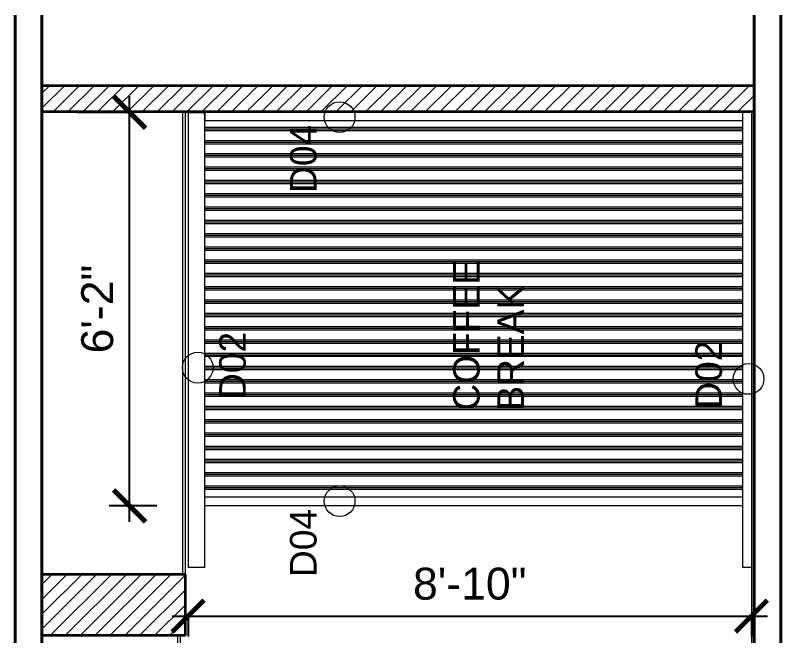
# Model space of a CAD drawing. Extents: x 65572 to 72871, y 30718 to 33858.
# Drawn here: x 65571.5 to 65715.5, y 32337.5 to 32454.1 of the extents above; entities that cross this region are included whole.
import ezdxf

# ---------------------------------------------------------------- set-up
doc = ezdxf.new("R2010")
doc.units = 0
doc.header["$LTSCALE"] = 0.5
doc.header["$MEASUREMENT"] = 0
doc.layers.get('0').update_dxf_attribs({"color": 20, "linetype": 'CONTINUOUS'})
doc.layers.get('DEFPOINTS').update_dxf_attribs({"linetype": 'CONTINUOUS', "lineweight": 5})
for name, color, linetype, lineweight in [('Annotations', 40, 'CONTINUOUS', 5), ('Framing', 142, 'CONTINUOUS', 13), ('Hatches', 8, 'CONTINUOUS', 5), ('Structure', 7, 'CONTINUOUS', 40), ('Viewed', 150, 'CONTINUOUS', 9), ('Walls', 7, 'CONTINUOUS', 35)]:
    doc.layers.add(name, color=color, linetype=linetype, lineweight=lineweight)
doc.styles.get("Standard").update_dxf_attribs({"font": 'arial.ttf'})
doc.dimstyles.new('ARCH', dxfattribs={"dimscale": 96, "dimtxt": 0.0625, "dimasz": 0.0625, "dimexe": 0.04, "dimexo": 0.09375, "dimgap": 0.03125, "dimtad": 1, "dimdec": 0, "dimrnd": 0.0625, "dimzin": 3, "dimdsep": 46, "dimlunit": 4, "dimtxsty": 'Standard', "dimblk1": 'ARCHTICK', "dimblk2": 'ARCHTICK', "dimsah": 1, "dimcen": 0, "dimdle": 0.03125, "dimclrd": 256, "dimclre": 256, "dimclrt": 256, "dimazin": 0, "dimtfac": 1, "dimtdec": 0, "dimtmove": 2, "dimatfit": 3, "dimldrblk": 'OBLIQUE', "dimfxl": 0.3, "dimfxlon": 1, "dimfrac": 2, "dimarcsym": 0})
pattern_1 = [(45, (66541.2645, 32203.0825), (1.3999283, -1.3999283), [])]

# ---------------------------------------------------------------- blocks, each defined once
blk = doc.blocks.new('_ArchTick')
at = {"const_width": 0.15}
blk.add_lwpolyline([(-0.5, -0.5), (0.5, 0.5)], dxfattribs=at)
blk = doc.blocks.new('*D242')
at = {"layer": 'Annotations', "lineweight": -2}
for p, q in [((65593.02, 32358.86), (65593.02, 32438.91)), ((65595.02, 32435.91), (65589.18, 32435.91)), ((65598.16, 32361.86), (65589.18, 32361.86))]:
    blk.add_line(p, q, dxfattribs=at)
at = {"layer": 'DEFPOINTS', "color": 0}
for p in [(65593.02, 32435.91), (65604.02, 32435.91), (65607.16, 32361.86)]:
    blk.add_point(p, dxfattribs=at)
at = {"layer": 'Annotations', "lineweight": -2, "xscale": 6, "yscale": 6, "zscale": 6}
for p, rotation in [((65593.02, 32435.91), 90), ((65593.02, 32361.86), 270)]:
    blk.add_blockref('_ArchTick', p, dxfattribs=dict(at, rotation=rotation))
at = {"layer": 'Annotations', "insert": (65586.96, 32398.89), "char_height": 6, "attachment_point": 5, "rotation": 90}
blk.add_mtext('6\'-2"', dxfattribs=at)
blk = doc.blocks.new('_Oblique')
at = {"lineweight": -2}
blk.add_line((-0.5, -0.5), (0.5, 0.5), dxfattribs=at)
blk = doc.blocks.new('*D243')
at = {"layer": 'Annotations', "lineweight": -2}
for p, q in [((65604.02, 32341.31), (65604.02, 32337.3)), ((65710, 32341.31), (65710, 32337.3)), ((65601.02, 32341.14), (65713, 32341.14))]:
    blk.add_line(p, q, dxfattribs=at)
at = {"layer": 'DEFPOINTS', "color": 0}
for p in [(65604.02, 32350.31), (65710, 32350.31), (65710, 32341.14)]:
    blk.add_point(p, dxfattribs=at)
at = {"layer": 'Annotations', "lineweight": -2, "xscale": 6, "yscale": 6, "zscale": 6, "rotation": 180}
blk.add_blockref('_ArchTick', (65604.02, 32341.14), dxfattribs=at)
at = {"layer": 'Annotations', "lineweight": -2, "xscale": 6, "yscale": 6, "zscale": 6}
blk.add_blockref('_ArchTick', (65710, 32341.14), dxfattribs=at)
at = {"layer": 'Annotations', "insert": (65657.01, 32347.2), "char_height": 6, "attachment_point": 5}
blk.add_mtext('8\'-10"', dxfattribs=at)

msp = doc.modelspace()

# ---------------------------------------------------------------- hatches: boundary and pattern name
at = {"layer": 'Hatches', "linetype": 'ByBlock'}
h = msp.add_hatch(dxfattribs=at)
h.set_pattern_fill('ANSI31', color=256, scale=15.838381, angle=180, style=0)
h.set_pattern_definition(pattern_1)
h.paths.add_polyline_path([(65576.519611, 32440.968035), (65576.519611, 32435.968035), (65710.50134, 32435.968035), (65710.50134, 32440.968035)])
at = {"layer": 'Hatches', "linetype": 'ByBlock', "true_color": 0xc9c9c9}
h = msp.add_hatch(dxfattribs=at)
h.set_pattern_fill('PLAST', color=9, scale=10, style=0)
h.set_pattern_definition([(0, (86.814, 0), (0, 2.5), []), (0, (86.814, 0.3125), (0, 2.5), []), (0, (86.814, 0.625), (0, 2.5), [])])
h.paths.add_polyline_path([(65708.37634, 32363.48098), (65708.37634, 32434.289212), (65607.164142, 32434.289212), (65607.164142, 32363.48098)])
at = {"layer": 'Hatches', "linetype": 'ByBlock'}
h = msp.add_hatch(dxfattribs=at)
h.set_pattern_fill('ANSI31', color=256, scale=15.838381, angle=180, style=0)
h.set_pattern_definition(pattern_1)
h.paths.add_polyline_path([(65576.519611, 32348.968035), (65576.519611, 32337.468035), (65599.769611, 32337.468035), (65603.519611, 32337.468035), (65603.519611, 32348.968035)])

# ---------------------------------------------------------------- linework, layer by layer
at = {"color": 0}
for p, q in [((65604.769611, 32435.914212), (65604.019611, 32435.914212)), ((65607.164142, 32435.914212), (65604.019611, 32435.914212)), ((65604.769611, 32435.914212), (65604.019611, 32435.914212)), ((65604.019611, 32435.914212), (65607.164142, 32435.914212)), ((65607.164142, 32435.914212), (65604.769611, 32435.914212)), ((65607.164142, 32435.506102), (65607.164142, 32435.914212))]:
    msp.add_line(p, q, dxfattribs=at)
at = {"layer": 'Annotations'}
for centre in [(65632.527583, 32435.00004), (65605.838234, 32387.868092), (65709.463009, 32385.74741), (65632.527583, 32362.749107)]:
    msp.add_circle(centre, 2.892978, dxfattribs=at)
at = {"layer": 'Framing'}
for p, q in [((65603.019769, 32348.937119), (65603.019769, 32435.937119)), ((65603.519611, 32348.968035), (65603.519611, 32435.968035)), ((65710.00134, 32435.914212), (65710.00134, 32239.968035)), ((65602.053851, 32337.468035), (65602.053851, 32239.968035)), ((65602.553693, 32337.468035), (65602.553693, 32239.968035))]:
    msp.add_line(p, q, dxfattribs=at)
at = {"layer": 'Structure'}
for p, q in [((65571.519611, 32454.149017), (65571.519611, 32348.968035)), ((65576.519611, 32454.149017), (65576.519611, 32348.968035)), ((65710.50134, 32454.149017), (65710.50134, 32220.71433)), ((65715.50134, 32454.149017), (65715.50134, 32220.71433)), ((65576.519611, 32435.968035), (65576.519611, 32440.968035)), ((65571.519611, 32372.468035), (65571.519611, 32337.468035)), ((65576.519611, 32372.468035), (65576.519611, 32337.468035)), ((65571.519611, 32368.468035), (65571.519611, 32336.468035)), ((65576.519611, 32368.468035), (65576.519611, 32336.468035)), ((65571.519611, 32337.468035), (65571.519611, 32220.71433)), ((65576.519611, 32337.468035), (65576.519611, 32220.71433))]:
    msp.add_line(p, q, dxfattribs=at)
at = {"layer": 'Viewed', "linetype": 'ByBlock'}
for p, q in [((65604.019611, 32435.914212), (65604.019611, 32350.308064)), ((65607.164142, 32350.308064), (65607.164142, 32435.914212)), ((65607.164142, 32435.914212), (65607.164142, 32434.289212)), ((65708.37634, 32350.308064), (65708.37634, 32435.914212)), ((65708.37634, 32434.289212), (65607.164142, 32434.289212)), ((65607.164142, 32350.308064), (65604.019611, 32350.308064)), ((65710.00134, 32350.308064), (65708.37634, 32350.308064))]:
    msp.add_line(p, q, dxfattribs=at)
at = {"layer": 'Viewed'}
for p, q in [((65708.37634, 32363.48098), (65607.164142, 32363.48098)), ((65708.37634, 32361.85598), (65607.164142, 32361.85598))]:
    msp.add_line(p, q, dxfattribs=at)
at = {"layer": 'Walls'}
for p, q in [((65576.519611, 32440.968035), (65710.50134, 32440.968035)), ((65710.50134, 32435.968035), (65576.519611, 32435.968035)), ((65592.519611, 32435.914212), (65583.234116, 32435.914212)), ((65603.519611, 32348.968035), (65576.519611, 32348.968035)), ((65603.519611, 32337.468035), (65603.519611, 32348.968035)), ((65603.519611, 32337.468035), (65576.519611, 32337.468035)), ((65599.769611, 32337.468035), (65576.519611, 32337.468035))]:
    msp.add_line(p, q, dxfattribs=at)

# ---------------------------------------------------------------- texts
at = {"layer": 'Annotations', "char_height": 5, "width": 60.99887021, "rotation": 90}
for s, insert, attachment_point in [('{D04}', (65623.189039, 32420.735595), 1), ('COFFEE\\PBREAK', (65667.213768, 32379.78624), 7), ('{D02}', (65609.868421, 32381.791097), 1), ('{D02}', (65704.520419, 32380.141528), 7), ('{D04}', (65623.189039, 32348.484662), 1)]:
    msp.add_mtext(s, dxfattribs=dict(at, insert=insert, attachment_point=attachment_point))

# ---------------------------------------------------------------- dimensions: what is measured, and where the dimension line sits
at = {"layer": 'Annotations'}
for base, p1, p2, angle, picture, middle in [((65593.018227, 32435.914212), (65607.164142, 32361.85598), (65604.019611, 32435.914212), 90, '*D242', (65586.955227, 32398.885096)), ((65710.00134, 32341.138361), (65604.019611, 32350.308064), (65710.00134, 32350.308064), 180, '*D243', (65657.010475, 32347.201361))]:
    dim = msp.add_linear_dim(base=base, p1=p1, p2=p2, angle=angle, dimstyle='ARCH', dxfattribs=at)
    dim.commit()
    dim.dimension.update_dxf_attribs({"geometry": picture, "text_midpoint": middle})

doc.saveas('drawing.dxf')
